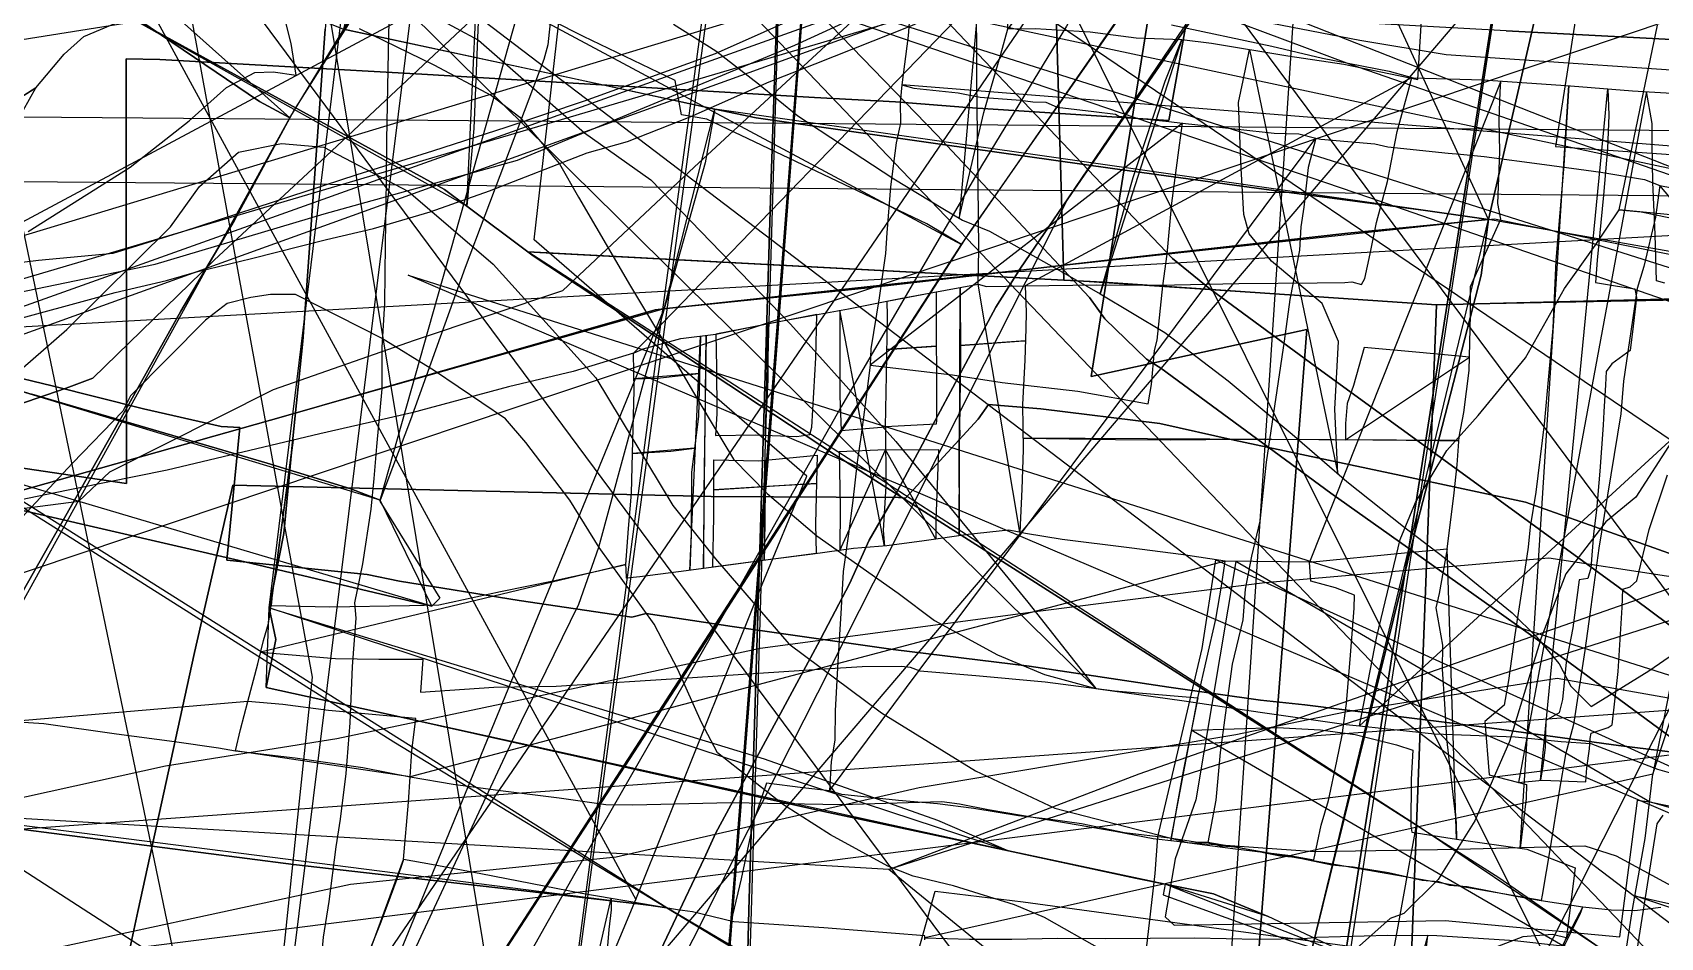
# Model space of a CAD drawing. Extents: x -6790 to 12600, y -1098 to 2171.
# Drawn here: x 294.5 to 389.1, y 369 to 421.6 of the extents above; entities that cross this region are included whole.
import ezdxf

# ---------------------------------------------------------------- set-up
doc = ezdxf.new("R2010")
doc.units = 0

msp = doc.modelspace()

# ---------------------------------------------------------------- linework, layer by layer
for points in [[(230.488, 672.093), (432.275, 268.144)], [(291.654, 548.335), (311.75, 543.988), (330.99, 539.686), (330.072, 536.113), (324.905, 518.004), (317.522, 492.123), (306.423, 452.814), (301.429, 434.863), (310.719, 384.163), (309.102, 368.806), (305.894, 341.149), (303.601, 322.414), (301.341, 302.998), (295.527, 254.346), (282.987, 256.267)], [(291.455, 533.019), (312.41, 522.907), (338.953, 510.468), (354.924, 503.035), (357.032, 502.518), (353.996, 496.972), (349.128, 487.122), (346.405, 481.902), (338.82, 466.32), (340.039, 465.028), (340.057, 464.377), (337.07, 459.218), (333.709, 453.578), (327.608, 444.992), (323.89, 439.632), (321.46, 437.091), (317.425, 429.913), (315.648, 426.922), (312.705, 421.968), (309.661, 417.151), (309.415, 416.693), (307.662, 417.635), (293.069, 427.53)], [(254.097, 277.969), (460.985, 520.298)], [(290.99, 319.109), (309.432, 325.584), (309.817, 326.487), (320.031, 348.439), (321.557, 352.096), (329.543, 371.225), (336.751, 389.212), (339.49, 395.847), (323.634, 409.592), (326.339, 433.545), (329.493, 464.004), (330.948, 476.489), (315.84, 481.476), (286.979, 491.182)], [(285.034, 397.054), (296.416, 400.956), (297.952, 401.539), (305.017, 408.405), (311.56, 414.472), (321.544, 423.856), (329.377, 431.382), (330.467, 432.412), (337.763, 438.294), (344.475, 443.685), (360.522, 456.392), (368.262, 462.688), (375.678, 468.673), (379.759, 472.182), (385.296, 476.661), (391.829, 481.8), (397.553, 486.317), (398.834, 486.84), (408.565, 489.689), (412.459, 487.897), (420.726, 484.384), (422.376, 483.682), (426.005, 481.357), (242.4, 383.085)], [(512.84, 472.042), (254.35, 395.641)], [(328.4, 321.904), (304.379, 467.244)], [(464.573, 466.659), (371.639, 381.334), (371.639, 381.334), (372.65, 386.53), (374.012, 392.159), (374.899, 394.324), (376.717, 397.346), (378.532, 399.366), (381.295, 402.726), (383.567, 406.758), (385.341, 409.252), (386.743, 411.334), (388.167, 418.168), (388.972, 422.075)], [(513.199, 463.829), (255.061, 377.205)], [(382.181, 423.972), (379.149, 410.782), (379.498, 410.817), (391.687, 408.348), (401.11, 406.887), (403.768, 418.927), (409.422, 444.517)], [(382.181, 423.972), (379.149, 410.782), (379.498, 410.817), (391.687, 408.348), (401.11, 406.887), (403.768, 418.927), (409.422, 444.517)], [(331.504, 267.921), (334.014, 305.872), (335.549, 347.26), (335.554, 347.407), (336.126, 370.602), (337.409, 413.159), (338.413, 442.404)], [(287.24, 438.483), (311.218, 433.538), (339.734, 427.717), (352.286, 424.97), (371.657, 421.195), (376.673, 420.361), (394.891, 419.129), (418.318, 418.066), (444.141, 417.853), (475.94, 416.947), (527.274, 415.938), (571.826, 413.941), (607.243, 413.317), (652.636, 411.505), (688.641, 410.354), (736.192, 409.18), (161.979, 414.081)], [(325.79, 433.76), (324.426, 420.936), (324.199, 420.087), (319.608, 407.976), (316.445, 399.127), (314.68, 394.46), (314.651, 394.383), (318.148, 388.757), (317.676, 388.293), (317.676, 388.293), (306.467, 390.948), (291.275, 394.457)], [(325.79, 433.76), (324.426, 420.936), (324.199, 420.087), (319.608, 407.976), (316.445, 399.127), (314.68, 394.46), (312.96, 395.111), (308.108, 396.605), (294.406, 400.618)], [(325.79, 433.76), (489.468, 262.504)], [(417.413, 429.513), (407.772, 400.864), (404.273, 391.043), (398.367, 373.729), (390.797, 355.262), (388.663, 350.056), (372.054, 350.536), (339.663, 351.451), (321.557, 352.096), (321.557, 352.096), (329.543, 371.225), (336.751, 389.212), (339.49, 395.847), (323.634, 409.592), (326.339, 433.545)], [(363.927, 431.486), (348.893, 409.964), (348.484, 409.316), (347.469, 407.712), (332.629, 384.698), (310.045, 349.994), (308.814, 348.101), (308.577, 347.738), (307.154, 345.718), (299.974, 333.632), (290.15, 317.092)], [(334.257, 272.999), (414.154, 430.664)], [(497.311, 390.815), (317.602, 429.112)], [(489.79, 271.269), (493.875, 335.058), (494.26, 339.111), (491.92, 339.648), (455.318, 348.685), (432.982, 354.266), (422.3, 356.865), (418.739, 358.023), (406.857, 363.328), (402.106, 365.414), (401.214, 366.878), (396.12, 375.93), (394.476, 377.346), (390.901, 379.819), (383.808, 385.024), (379.361, 388.213), (369.981, 394.862), (360.086, 402.126), (359.257, 402.641), (356.826, 405), (355.939, 406.244), (347.06, 415.696), (334.116, 429.05)], [(489.79, 271.269), (493.875, 335.058), (494.26, 339.111), (491.92, 339.648), (455.318, 348.685), (432.982, 354.266), (422.3, 356.865), (418.739, 358.023), (406.857, 363.328), (402.106, 365.414), (401.214, 366.878), (396.12, 375.93), (394.476, 377.346), (390.901, 379.819), (383.808, 385.024), (379.361, 388.213), (369.981, 394.862), (360.086, 402.126), (359.257, 402.641), (356.826, 405), (355.939, 406.244), (347.06, 415.696), (334.116, 429.05)], [(334.116, 429.05), (347.06, 415.696), (355.939, 406.244), (356.826, 405), (359.257, 402.641), (360.086, 402.126), (369.981, 394.862), (379.361, 388.213), (383.808, 385.024), (390.901, 379.819), (394.476, 377.346), (396.12, 375.93), (401.214, 366.878), (402.106, 365.414), (406.857, 363.328), (418.739, 358.023), (422.3, 356.865), (432.982, 354.266), (455.318, 348.685), (491.92, 339.648), (494.26, 339.111), (493.875, 335.058), (489.79, 271.269)], [(366.034, 428.443), (354.672, 411.98), (354.672, 411.98), (351.915, 407.939), (350.484, 405.67), (344.616, 394.711), (343.125, 392.121), (341.971, 389.586), (340.12, 386.031), (337.951, 382.035), (334.194, 375.112), (333.523, 373.606), (329.919, 366.021), (325.027, 355.261), (319.887, 344.26), (316.111, 336.313), (315.904, 335.403), (309.563, 337.427), (298.131, 341.546), (297.165, 341.855), (288.282, 344.692)], [(301.86, 265.299), (301.578, 279.549), (301.225, 302.804), (301.559, 304.072), (304.558, 310.582), (304.558, 310.582), (315.106, 333.407), (315.904, 335.403), (316.111, 336.313), (319.887, 344.26), (325.027, 355.261), (329.919, 366.021), (333.523, 373.606), (334.194, 375.112), (337.951, 382.035), (340.12, 386.031), (341.971, 389.586), (343.125, 392.121), (344.616, 394.711), (350.484, 405.67), (351.915, 407.939), (354.672, 411.98), (366.034, 428.443)], [(293.911, 389.169), (299.775, 399.557), (303.085, 405.45), (306.184, 410.686), (309.415, 416.693), (307.662, 417.635), (293.069, 427.53)], [(294.382, 335.908), (294.669, 335.745), (296.265, 335.294), (297.953, 335.166), (298.836, 334.899), (300.25, 334.727), (300.612, 334.771), (301.165, 335.007), (301.795, 335.578), (302.348, 336.195), (303.353, 336.786), (304.163, 336.926), (304.78, 336.901), (306.999, 336.285), (307.823, 336.055), (308.572, 335.94), (309.432, 335.536), (290.898, 424.61)], [(292.331, 404.643), (299.251, 406.535), (302.235, 407.23), (303.986, 407.721), (307.188, 408.5), (311.549, 409.603), (314.285, 410.246), (317.59, 411.228), (321.026, 412.435), (326.718, 414.647), (329.061, 415.316), (332.714, 416.749), (337.306, 418.772), (339.969, 419.83), (345.607, 422.046), (348.322, 423.283), (349.374, 423.596), (349.679, 424.198), (225.241, 379.354)], [(321.544, 423.856), (311.56, 414.472), (305.017, 408.405), (297.952, 401.539), (296.416, 400.956), (285.034, 397.054)], [(294.188, 410.071), (300.132, 413.825), (303.554, 416.512), (305.742, 418.454), (307.376, 419.32), (308.453, 419.369), (309.793, 419.173), (309.499, 421.004), (308.846, 423.616)], [(345.558, 423.772), (345.393, 421.464), (345.017, 418.608), (344.925, 417.576), (344.934, 416.376), (344.686, 415.227), (344.36, 412.681), (344.149, 410.007), (344.066, 408.805), (343.69, 406.221), (343.221, 403.243), (343.175, 402.303), (342.918, 400.313), (342.661, 398.253), (342.412, 396.667), (342.164, 394.438), (341.907, 392.487), (341.613, 390.298), (341.493, 388.189), (341.301, 385.05), (341.145, 382.206), (341.117, 380.491), (340.905, 379.261), (340.813, 377.544), (339.265, 377.72), (337.151, 377.986), (336.397, 375.791), (335.669, 372.432), (335.162, 370.314), (334.96, 368.835)], [(250.683, 402.142), (465.833, 414.059), (465.833, 414.059), (465.443, 419.073), (442.492, 418.823), (419.964, 418.557), (418.757, 418.557), (418.181, 418.762), (416.9, 419.802), (414.486, 419.783), (405.164, 420.34), (392.387, 421.102), (380.168, 421.752), (365.387, 422.569), (361.654, 422.717), (360.547, 416.532), (348.811, 417.294), (344.651, 417.609), (339.934, 417.869), (317.093, 419.225), (301.847, 420.079), (299.907, 420.112), (299.927, 395.429), (285.483, 397.559)], [(285.483, 397.559), (299.927, 395.429), (299.907, 420.112), (301.847, 420.079), (317.093, 419.225), (339.934, 417.869), (344.651, 417.609), (348.811, 417.294), (360.547, 416.532), (361.654, 422.717)], [(285.483, 397.559), (299.927, 395.429), (299.907, 420.112), (301.847, 420.079), (317.093, 419.225), (339.934, 417.869), (344.651, 417.609), (348.811, 417.294), (360.547, 416.532), (361.654, 422.717)], [(307.361, 422.929), (440.919, 243.017)], [(311.239, 367.553), (311.375, 369.036), (311.702, 371.115), (312.112, 374.285), (312.364, 375.907), (312.698, 378.562), (312.926, 381.505), (313.056, 384.774), (313.268, 387.593), (313.207, 388.47), (313.663, 390.746), (314.157, 393.923), (314.317, 395.709), (314.483, 397.57), (314.783, 400.923), (314.788, 403.321), (314.94, 405.913), (314.986, 409.326), (315.036, 413.033), (315.067, 415.382), (315.184, 421.56), (315.208, 422.823)], [(363.551, 422.611), (371.044, 419.817), (399.522, 409.982), (400.324, 409.705), (415.141, 404.633), (417.437, 403.654), (434.789, 398.635), (473.604, 386.981), (487.01, 383.269), (528.985, 371.644)], [(393.692, 357.475), (381.542, 363.108), (372.82, 367.192), (366.334, 370.229), (363.14, 371.562), (360.343, 372.125), (358.607, 372.474), (351.222, 374.049), (340.483, 376.339), (315.995, 381.809), (308.036, 383.558), (308.597, 386.347), (308.211, 388.191), (309.069, 392.52), (309.583, 397.834), (310.183, 403.706), (311.469, 421.837)], [(313.442, 421.883), (317.787, 419.777), (321.155, 417.977), (322.804, 416.721), (325.109, 414.005), (326.204, 412.079), (329.227, 406.898), (331.089, 403.797), (332.89, 400.719), (333.935, 398.989), (335.225, 396.834), (337.19, 394.834), (340.08, 392.369), (344.803, 389.051), (346.91, 387.452), (350.591, 385.454), (353.319, 384.311), (356.307, 383.495), (361.443, 382.773), (365.852, 382.12), (370.871, 381.399), (371.639, 381.334), (376.008, 380.859), (380.695, 380.696), (383.373, 380.418), (385.104, 380.304), (388.982, 378.799), (390.729, 378.293)], [(331.74, 422.134), (334.204, 420.585), (336.673, 418.659), (338.977, 416.793), (341.515, 415.143), (344.544, 413.129), (347.394, 411.42), (348.546, 410.741), (350.124, 410.097), (354.366, 407.709), (356.555, 406.455), (360.314, 404.205), (363.992, 401.392), (367.724, 398.284), (370.895, 395.54), (374.195, 392.922), (376.563, 391.119), (380.521, 387.889), (381.933, 386.506), (383.244, 384.937), (383.927, 383.627), (385.109, 382.446), (388.468, 384.531), (393.573, 388.039)], [(392.549, 385.048), (386.682, 389.407), (378.68, 395.24), (369.443, 401.948), (362.926, 406.738), (360.764, 408.51), (347.965, 421.967)], [(392.549, 385.048), (386.682, 389.407), (378.68, 395.24), (369.443, 401.948), (362.926, 406.738), (360.764, 408.51), (347.965, 421.967)], [(360.697, 422.091), (366.538, 420.863), (369.482, 420.156), (373.356, 419.402), (374.763, 419.019), (378.83, 418.892), (383.908, 418.554), (387.526, 418.259), (392.728, 417.945)], [(380.168, 421.752), (392.387, 421.102)], [(380.168, 421.752), (392.387, 421.102), (405.164, 420.34), (414.486, 419.783), (416.9, 419.802), (418.181, 418.762), (418.757, 418.557), (419.964, 418.557), (442.492, 418.823), (465.443, 419.073), (465.833, 414.059), (476.96, 412.289), (486.067, 411.098), (486.107, 411.424), (486.229, 412.393), (486.683, 413.601), (499.991, 412.743), (502.66, 412.402), (503.667, 412.274), (504.28, 412.175), (505.48, 411.982), (515.599, 411.723), (523.378, 411.467)], [(400.235, 414.195), (345.017, 418.608), (345.017, 418.608), (345.72, 418.412), (348.299, 418.134), (349.577, 417.882), (351.911, 417.717), (352.647, 417.619), (353.393, 417.589), (354.061, 417.308), (356.189, 417.047), (357.453, 416.892), (357.644, 416.79), (360.546, 416.468), (361.35, 416.379), (364.561, 416.023), (366.677, 415.789), (368.106, 415.75), (369.103, 415.508), (369.398, 415.436), (372.53, 415.168), (373.291, 414.991), (376.794, 414.639), (377.52, 414.566), (378.889, 414.429), (382.398, 413.964), (385.677, 413.53), (388.213, 413.101), (389.1, 412.755), (391.197, 412.348)], [(736.592, 413.093), (161.133, 417.801)], [(389.406, 407.079), (388.923, 407.204), (388.832, 409.91), (388.709, 412.949), (388.67, 415.161), (388.671, 416.359), (388.332, 418.21), (380.89, 378.039), (380.89, 378.039), (382.257, 378.176), (384.804, 378.078), (384.857, 378.882), (385.026, 379.996), (385.056, 380.581), (385.109, 380.909), (386.108, 381.232), (386.333, 381.381), (386.676, 384.488), (386.923, 388.209), (386.951, 389.278), (387.385, 389.415), (387.776, 389.753), (388.497, 392.75), (389.55, 395.918)], [(290.555, 399.267), (296.448, 404.377), (302.472, 410.352), (304.164, 412.699), (306.426, 414.683), (308.941, 415.19), (311.388, 414.983), (316.327, 412.399), (321.254, 408.167), (327.209, 401.569), (331.695, 394.146), (334.188, 391.031), (338.441, 386.104), (343.842, 382.09), (349.296, 378.713), (353.913, 376.545), (361.651, 374.534), (369.014, 374.026), (377.361, 374.162), (384.747, 374.346), (386.57, 373.77), (393.002, 370.279)], [(413.477, 383.789), (389.1, 412.755), (389.1, 412.755), (388.863, 410.906), (388.175, 408.037), (387.798, 406.751), (387, 401.363), (386.839, 399.475), (385.87, 393.565), (385.557, 391.653), (384.976, 387.402), (384.745, 385.716), (384.083, 381.411), (383.627, 379.665), (383.252, 377.523), (382.73, 374.227), (382.259, 371.488), (382.199, 371.164), (384.628, 370.792), (386.274, 370.626), (387.662, 370.578), (389.174, 370.771)], [(396.278, 360.785), (382.035, 362.229), (372.956, 363.164), (367.743, 363.65), (367.743, 363.65), (368.683, 367.628), (374.846, 392.491), (378.719, 407.528), (379.149, 410.782), (379.498, 410.817), (391.687, 408.348)], [(396.278, 360.785), (382.035, 362.229), (372.956, 363.164), (367.743, 363.65), (367.743, 363.65), (368.683, 367.628), (374.846, 392.491), (378.719, 407.528), (379.149, 410.782), (379.498, 410.817), (391.687, 408.348)], [(735.991, 407.209), (237.181, 371.221)], [(356.679, 368.275), (353.324, 370.181), (351.575, 370.907), (348.028, 372.029), (345.674, 372.593), (344.201, 373.173), (340.866, 374.98), (338.13, 376.729), (334.289, 379.762), (333.362, 381.521), (331.987, 384.602), (330.61, 387.238), (327.406, 391.7), (325.699, 394.448), (323.153, 397.802), (321.968, 399.177), (317.842, 401.973), (314.757, 403.868), (309.755, 406.404), (308.285, 406.404), (307.147, 406.238), (305.772, 405.883), (304.511, 404.911), (300.148, 400.527), (299.698, 399.626), (296.775, 396.611), (291.157, 390.592)], [(393.941, 404.281), (387.711, 394.627), (385.967, 393.192), (383.647, 390.171), (382.208, 386.438), (380.367, 380.423), (378.345, 375.808), (376.219, 372.399), (374.223, 370.416), (373.432, 370.131), (369.508, 366.64)], [(346.347, 368.878), (346.361, 369.119), (340.483, 369.573), (335.248, 369.922), (332.838, 370.504), (331.972, 370.626), (329.825, 370.993), (326.407, 371.575), (320.52, 372.714), (317.66, 373.267), (316.023, 373.551), (316.325, 376.892), (316.418, 378.367), (316.506, 379.872), (316.741, 381.748), (311.667, 382.227), (309.016, 382.564), (306.969, 382.739), (307.561, 384.927), (307.879, 386.284), (308.168, 387.272), (308.342, 388.325), (311.753, 388.247), (316.379, 388.327), (318.084, 388.366), (321.669, 389.143), (324.742, 389.75), (327.196, 390.302), (328.967, 390.701), (329.114, 392.811), (329.299, 394.861), (329.355, 397.174), (329.448, 400.831), (329.402, 402.991), (325.905, 401.942), (322.147, 401.048), (316.517, 399.538), (311.167, 398.314), (302.281, 396.189), (295.275, 394.783), (290.126, 393.721)], [(292.706, 401.799), (295.603, 401.094), (300.9, 399.766), (305.428, 398.737), (306.502, 398.67), (305.752, 390.966), (313.92, 390.124), (315.796, 389.739), (322.749, 388.608), (329.317, 387.646), (330.147, 387.85), (335.139, 387.104), (344.509, 385.769), (352.425, 384.795), (360.556, 383.58), (365.873, 382.822), (368.459, 382.557), (370.925, 382.233), (378.912, 381.258), (386.707, 380.188), (398.616, 378.72)], [(398.616, 378.72), (386.707, 380.188), (378.912, 381.258), (370.925, 382.233), (368.459, 382.557), (365.873, 382.822), (360.556, 383.58), (352.425, 384.795), (344.509, 385.769), (335.139, 387.104), (330.147, 387.85), (329.317, 387.646), (322.749, 388.608), (315.796, 389.739), (313.92, 390.124), (305.752, 390.966), (306.502, 398.67), (305.428, 398.737), (300.9, 399.766), (295.603, 401.094), (292.706, 401.799)], [(294.406, 400.618), (308.108, 396.605), (312.96, 395.111), (314.68, 394.46), (314.68, 394.46), (314.651, 394.383), (318.148, 388.757), (317.676, 388.293), (306.467, 390.948), (291.275, 394.457)], [(392.185, 390.451), (381.296, 394.343), (374.04, 395.89), (364.339, 397.931), (360.023, 398.918), (353.104, 399.757), (350.064, 400.007), (349.453, 399.154), (345.221, 394.575), (344.829, 394.6), (333.924, 394.663), (306.103, 395.317), (303.867, 385.594), (300.577, 370.533), (300.113, 368.36), (300.113, 368.36), (297.75, 357.287), (297.141, 356.051), (270.409, 358.615)], [(283.811, 400.395), (315.477, 380.388), (331.348, 370.75), (330.174, 370.907), (309.632, 373.258), (288.047, 376.059)], [(502.197, 393.775), (300.113, 368.36), (300.113, 368.36), (300.577, 370.533), (303.867, 385.594), (306.103, 395.317), (333.924, 394.663), (344.829, 394.6), (345.221, 394.575), (349.453, 399.154), (350.064, 400.007), (353.104, 399.757), (360.023, 398.918), (364.339, 397.931), (374.04, 395.89), (381.296, 394.343), (392.185, 390.451)], [(392.185, 390.451), (381.296, 394.343), (374.04, 395.89), (364.339, 397.931), (360.023, 398.918), (353.104, 399.757), (350.064, 400.007), (349.453, 399.154), (345.221, 394.575), (344.829, 394.6), (333.924, 394.663), (306.103, 395.317), (303.867, 385.594), (300.577, 370.533), (300.113, 368.36), (300.113, 368.36), (319.311, 366.925), (341.172, 365.339), (345.048, 364.921), (346.963, 371.707), (352.08, 371.084), (364.308, 369.416), (382.75, 366.951), (393.723, 365.376)], [(440.824, 277.962), (261.51, 393.847)], [(290.129, 376.344), (302.178, 378.998), (312.157, 380.59), (323.562, 382.986), (336.786, 385.845), (353.082, 388.022), (366.14, 389.667), (382.648, 391.1), (410.037, 386.907), (431.588, 384.147), (458.552, 380.325), (493.426, 375.176), (519.488, 369.072), (533.979, 366.153), (545.126, 360.685), (559.298, 356.173), (85.187, 301.129)], [(290.129, 376.344), (302.178, 378.998), (312.157, 380.59), (323.562, 382.986), (336.786, 385.845), (353.082, 388.022), (366.14, 389.667), (382.648, 391.1), (410.037, 386.907), (431.588, 384.147), (458.552, 380.325), (493.426, 375.176), (519.488, 369.072), (533.979, 366.153), (545.126, 360.685), (559.298, 356.173), (85.187, 301.129)], [(359.256, 368.353), (359.751, 372.746), (359.901, 374.868), (362.483, 385.83), (363.277, 390.983), (406.403, 371.379)], [(288.367, 340.876), (302.604, 338.565), (305.633, 338.146), (305.633, 338.146), (306.121, 338.079), (316.706, 336.705), (328.01, 334.91), (340.249, 333.132), (353.935, 331.168), (365.148, 329.466), (369.943, 348.002), (344.036, 363.045), (331.348, 370.75), (330.174, 370.907), (309.632, 373.258), (288.047, 376.059)], [(389.276, 376.123), (388.926, 375.629), (387.626, 367.426)], [(477.862, 269.752), (476.734, 273.591), (475.233, 277.584), (474.966, 277.783), (432.007, 309.596), (429.822, 311.214), (369.943, 348.002), (374.588, 366.034), (374.958, 375.543), (379.736, 372.502), (386.968, 367.479), (426.764, 339.839), (461.957, 314.974), (496.294, 291.089), (497.452, 290.13), (497.792, 289.849), (499.866, 285.837), (506.739, 271.556), (507.451, 269.023)], [(345.048, 364.921), (346.963, 371.707), (352.08, 371.084), (364.308, 369.416), (382.75, 366.951)], [(383.285, 368.004), (384.479, 370.366), (384.628, 370.792), (356.265, 316.844)], [(365.655, 278.066), (375.613, 369.145), (375.613, 369.145), (374.65, 365.659)], [(383.74, 368.983), (382.866, 369.195), (381.144, 369.054), (379.114, 368.275)]]:
    msp.add_lwpolyline(points)
for points in [[(512.136, 280.615), (448.563, 287.803), (344.256, 372.979), (267.002, 377.504), (237.609, 399.76), (235.722, 401.947), (199.06, 461.44), (175.363, 499.307), (159.143, 525.878), (153.972, 622.113), (242.746, 662.943), (450.741, 620.082), (468.205, 616.512), (512.824, 619.789), (512.136, 280.615)], [(79.554, 608.243), (82.482, 284.447), (81.901, 110.821), (776.199, 114.155), (808.139, 114.286), (79.554, 608.243)], [(97.67, 591.945), (792.056, 585.549), (784.52, 85.891), (784.405, 69.632), (97.67, 591.945)], [(420.131, 526.142), (405.092, 529.137), (328.57, 544.384), (327.291, 528.451), (324.828, 497.239), (323.895, 489.695), (321.756, 477.365), (315.499, 443.043), (318.057, 441.921), (333.097, 435.714), (359.278, 424.445), (363.551, 422.611), (371.044, 419.817), (399.522, 409.982), (420.131, 526.142)], [(330.99, 539.686), (330.072, 536.113), (324.905, 518.004), (317.522, 492.123), (306.423, 452.814), (301.429, 434.863), (310.719, 384.163), (309.102, 368.806), (305.894, 341.149), (303.601, 322.414), (301.341, 302.998), (295.527, 254.346), (330.99, 539.686)], [(295.527, 254.346), (325.474, 246.499), (330.264, 307.703), (337.697, 402.668), (342.788, 469.345), (347.399, 528.45), (337.535, 538.183), (330.99, 539.686), (330.072, 536.113), (324.905, 518.004), (317.522, 492.123), (306.423, 452.814), (301.429, 434.863), (310.719, 384.163), (309.102, 368.806), (305.894, 341.149), (303.601, 322.414), (301.341, 302.998), (295.527, 254.346)], [(353.954, 238.892), (353.386, 239.154), (325.474, 246.499), (330.264, 307.703), (337.697, 402.668), (342.788, 469.345), (347.399, 528.45), (354.912, 536.397), (356.504, 535.273), (369.693, 526.693), (378.592, 520.979), (373.609, 510.357), (373.366, 509.528), (367.968, 476.811), (356.031, 401.643), (368.571, 404.377), (356.052, 242.287), (355.592, 238.063), (353.954, 238.892)], [(347.399, 528.45), (342.788, 469.345), (337.697, 402.668), (330.264, 307.703), (325.474, 246.499), (347.399, 528.45)], [(355.592, 238.063), (356.052, 242.287), (368.571, 404.377), (356.031, 401.643), (367.968, 476.811), (373.366, 509.528), (373.609, 510.357), (381.159, 511.387), (397.795, 513.466), (398.751, 513.71), (391.511, 469.141), (383.04, 415.021), (407.69, 413.307), (407.268, 412.304), (390.693, 287.5), (383.337, 231.771), (382.191, 224.755), (355.592, 238.063)], [(398.751, 513.71), (391.511, 469.141), (383.04, 415.021), (407.69, 413.307), (398.751, 513.71)], [(407.69, 413.307), (416.095, 442.872), (416.174, 443.148), (416.933, 443.231), (417.011, 443.957), (416.625, 444.118), (431.613, 467.319), (444.791, 486.593), (412.586, 505.444), (398.751, 513.71), (391.511, 469.141), (383.04, 415.021), (407.69, 413.307)], [(280.672, 512.967), (311.567, 512.369), (311.056, 509.301), (324.863, 511.375), (325.087, 511.321), (324.959, 510.784), (323.726, 489.933), (321.461, 449.017), (320.125, 416.057), (319.722, 411.548), (318.421, 412.523), (297.166, 424.181), (296.475, 445.512), (295.628, 473.452), (288.733, 476.367), (288.967, 496.288), (280.674, 499.964), (280.672, 512.967)], [(373.609, 510.357), (373.366, 509.528), (367.968, 476.811), (356.031, 401.643), (368.571, 404.377), (356.052, 242.287), (355.592, 238.063), (373.609, 510.357)], [(329.543, 371.225), (336.751, 389.212), (339.49, 395.847), (323.634, 409.592), (326.339, 433.545), (329.493, 464.004), (330.948, 476.489), (315.84, 481.476), (286.979, 491.182), (261.787, 499.708), (258.891, 500.822), (329.543, 371.225)], [(236.667, 481.579), (248.799, 477.594), (250.902, 476.913), (261.041, 472.121), (264.774, 470.239), (268.744, 468.182), (276.574, 464.054), (277.934, 463.248), (273.6, 457.87), (273.141, 456.857), (272.081, 453.757), (271.37, 451.037), (276.748, 449.534), (286, 446.197), (288.879, 445.532), (285.874, 434.761), (285.312, 432.681), (293.069, 427.53), (307.662, 417.635), (309.415, 416.693), (236.667, 481.579)], [(242.4, 383.085), (253.558, 383.72), (260.464, 384.046), (271.221, 387.517), (285.777, 392.803), (293.096, 393.874), (297.136, 394.388), (298.943, 396.106), (308.472, 400.882), (316.663, 403.761), (325.299, 406.639), (332.931, 413.825), (345.919, 425.832), (358.283, 437.258), (364.955, 442.19), (378.144, 450.603), (393.208, 460.311), (414.009, 473.716), (426.005, 481.357), (242.4, 383.085)], [(254.734, 448.175), (232.365, 462.44), (214.101, 473.89), (211.389, 446.437), (215.912, 443.507), (248.115, 423.34), (256.841, 417.731), (283.811, 400.395), (315.477, 380.388), (331.348, 370.75), (344.036, 363.045), (369.943, 348.002), (374.588, 366.034), (374.958, 375.543), (341.091, 397.098), (323.568, 408.667), (323.255, 408.902), (319.722, 411.548), (318.421, 412.523), (297.166, 424.181), (295.157, 425.282), (256.735, 446.355), (254.734, 448.175)], [(330.772, 468.14), (330.883, 467.635), (333.246, 451.545), (335.397, 436.899), (335.727, 434.655), (339.027, 431.19), (347.965, 421.967), (360.764, 408.51), (362.926, 406.738), (369.443, 401.948), (378.68, 395.24), (386.682, 389.407), (392.549, 385.048), (330.772, 468.14)], [(272.17, 359.763), (272.56, 379.096), (273.672, 408.306), (275.583, 445.364), (275.978, 455.084), (276.414, 465.821), (280.947, 464.298), (301.935, 456.266), (318.943, 449.5), (333.616, 443.976), (338.413, 442.404), (337.409, 413.159), (336.126, 370.602), (335.554, 347.407), (335.549, 347.26), (319.638, 350.461), (289.434, 356.343), (274.381, 359.308), (272.17, 359.763)], [(351.175, 421.852), (352.769, 421.885), (355.966, 421.696), (358.648, 421.332), (361.305, 421.235), (363.021, 421.037), (367.477, 420.291), (370.729, 419.811), (375.039, 418.919), (375.275, 423.012), (375.604, 425.865), (376.466, 429.091), (376.714, 430.328), (378.213, 437.838), (379.908, 443.881), (380.403, 446.189), (380.609, 448.148), (380.623, 449.742), (380.251, 455.877), (379.841, 459.406), (351.175, 421.852)], [(379.149, 410.782), (382.181, 423.972), (386.197, 440.589), (383.528, 441.126), (362.532, 446.831), (362.245, 444.073), (345.709, 447.986), (342.067, 448.429), (341.564, 448.958), (340.531, 448.15), (339.513, 448.296), (323.751, 452.898), (320.562, 453.691), (318.959, 447.248), (314.64, 429.884), (312.535, 421.846), (325.232, 419.121), (334.143, 417.194), (336.54, 416.676), (347.238, 415.148), (357.273, 413.734), (366.08, 412.544), (375.335, 411.317), (379.149, 410.782)], [(379.149, 410.782), (382.181, 423.972), (386.197, 440.589), (383.528, 441.126), (362.532, 446.831), (362.245, 444.073), (345.709, 447.986), (342.067, 448.429), (341.564, 448.958), (340.531, 448.15), (339.513, 448.296), (323.751, 452.898), (320.562, 453.691), (318.959, 447.248), (314.64, 429.884), (312.535, 421.846), (325.232, 419.121), (334.143, 417.194), (336.54, 416.676), (347.238, 415.148), (357.273, 413.734), (366.08, 412.544), (375.335, 411.317), (379.149, 410.782)], [(315.648, 426.922), (317.425, 429.913), (321.46, 437.091), (323.89, 439.632), (327.608, 444.992), (333.709, 453.578), (337.06, 451.497), (349.515, 444.711), (366.508, 435.295), (363.927, 431.486), (348.893, 409.964), (348.484, 409.316), (346.468, 410.519), (333.666, 416.605), (332.209, 416.851), (331.84, 418.861), (326.508, 421.425), (315.648, 426.922)], [(321.62, 333.341), (281.809, 340.382), (272.076, 342.696), (272.238, 343.181), (275.269, 367.113), (279.772, 401.1), (280.736, 408.297), (282.736, 423.224), (286.51, 452.1), (286.475, 452.543), (287.183, 452.514), (298.383, 452.049), (323.652, 450.63), (337.384, 450.036), (336.703, 446.857), (330.678, 402.383), (321.62, 333.341)], [(348.352, 410.855), (349.78, 416.988), (350.779, 420.392), (351.175, 421.852), (351.297, 426.798), (351.517, 430.518), (351.408, 432.441), (351.654, 438.656), (351.614, 442.715), (351.969, 447.496), (352.092, 449.447), (351.884, 450.905), (348.352, 410.855)], [(337.384, 450.036), (336.703, 446.857), (330.678, 402.383), (321.62, 333.341), (337.384, 450.036)], [(383.134, 446.654), (345.927, 449.666), (337.384, 450.036), (336.703, 446.857), (330.678, 402.383), (321.62, 333.341), (336.581, 330.826), (363.107, 326.37), (364.655, 326.091), (367.489, 346.386), (371.65, 373.467), (383.134, 446.654)], [(321.461, 449.017), (320.125, 416.057), (319.722, 411.548), (321.461, 449.017)], [(354.436, 407.245), (354.141, 417.373), (353.328, 445.845), (326.298, 448.355), (321.461, 449.017), (320.125, 416.057), (319.722, 411.548), (323.255, 408.902), (325.024, 408.794), (354.436, 407.245)], [(378.199, 446.69), (377.734, 445.638), (366.034, 428.443), (354.672, 411.98), (378.199, 446.69)], [(362.532, 446.831), (383.528, 441.126), (386.197, 440.589), (382.181, 423.972), (379.149, 410.782), (362.532, 446.831)], [(362.532, 446.831), (383.528, 441.126), (386.197, 440.589), (382.181, 423.972), (379.149, 410.782), (362.532, 446.831)], [(383.134, 446.654), (371.65, 373.467), (367.489, 346.386), (364.655, 326.091), (383.134, 446.654)], [(408.911, 318.17), (406.63, 313.323), (364.655, 326.091), (367.489, 346.386), (371.65, 373.467), (383.134, 446.654), (399.61, 445.801), (401.593, 445.467), (414.162, 444.151), (416.417, 443.822), (417.732, 443.629), (438.867, 443.144), (440.6, 442.932), (442.334, 442.721), (459.516, 441.026), (459.115, 439.213), (453.692, 414.719), (446.202, 381.408), (439.505, 351.388), (430.868, 311.449), (408.911, 318.17)], [(353.328, 445.845), (354.141, 417.373), (354.436, 407.245), (353.328, 445.845)], [(353.328, 445.845), (372.764, 444.596), (397.761, 442.847), (406.917, 442.217), (407.683, 440.284), (408.374, 438.903), (408.639, 435.307), (409.021, 430.126), (408.584, 430.187), (406.635, 405.916), (402.791, 406.281), (402.481, 406.305), (401.019, 406.421), (376.11, 405.814), (356.724, 407.125), (354.436, 407.245), (354.141, 417.373), (353.328, 445.845)], [(315.499, 443.043), (318.057, 441.921), (333.097, 435.714), (359.278, 424.445), (363.551, 422.611), (371.044, 419.817), (399.522, 409.982), (315.499, 443.043)], [(335.549, 347.26), (335.554, 347.407), (336.126, 370.602), (337.409, 413.159), (338.413, 442.404), (335.549, 347.26)], [(364.997, 441.02), (364.931, 440.155), (354.598, 422.019), (349.643, 413.886), (341.517, 399.925), (335.499, 389.271), (325.998, 372.741), (317.882, 358.362), (314.889, 353.058), (311.851, 348.727), (306.869, 346.543), (298.629, 342.875), (297.165, 341.855), (364.997, 441.02)], [(366.508, 435.295), (363.927, 431.486), (348.893, 409.964), (348.484, 409.316), (366.508, 435.295)], [(325.79, 433.76), (324.426, 420.936), (324.199, 420.087), (319.608, 407.976), (316.445, 399.127), (314.68, 394.46), (325.79, 433.76)], [(166.502, 433.148), (176.808, 428.058), (192.057, 420.019), (199.3, 416.048), (203.77, 413.997), (224.606, 409.238), (241.94, 405.407), (259.681, 401.267), (276.281, 397.92), (291.275, 394.457), (306.467, 390.948), (317.676, 388.293), (166.502, 433.148)], [(274.164, 422.1), (280.042, 433.519), (289.235, 430.231), (296.597, 427.752), (304.927, 424.948), (312.535, 421.846), (325.232, 419.121), (334.143, 417.194), (333.569, 414.061), (331.189, 405.58), (330.675, 405.528), (309.041, 399.317), (263.435, 386.435), (263.111, 386.328), (267.664, 401.021), (272.662, 416.739), (274.164, 422.1)], [(274.164, 422.1), (280.042, 433.519), (289.235, 430.231), (296.597, 427.752), (304.927, 424.948), (312.535, 421.846), (325.232, 419.121), (334.143, 417.194), (333.569, 414.061), (331.189, 405.58), (330.675, 405.528), (309.041, 399.317), (263.435, 386.435), (263.111, 386.328), (267.664, 401.021), (272.662, 416.739), (274.164, 422.1)], [(313.591, 432.059), (312.969, 430.109), (311.897, 426.423), (311.469, 421.837), (310.183, 403.706), (309.583, 397.834), (309.069, 392.52), (308.211, 388.191), (313.591, 432.059)], [(313.591, 432.059), (372.227, 412.052), (398.998, 402.78), (436.809, 391.586), (498.667, 373.267), (548.18, 358.001), (560.587, 353.876), (313.591, 432.059)], [(315.648, 426.922), (312.705, 421.968), (309.661, 417.151), (309.415, 416.693), (306.184, 410.686), (303.085, 405.45), (299.775, 399.557), (293.911, 389.169), (280.662, 364.641), (279.448, 362.394), (289.132, 357.511), (302.98, 350.886), (308.814, 348.101), (310.045, 349.994), (332.629, 384.698), (347.469, 407.712), (348.484, 409.316), (346.468, 410.519), (333.666, 416.605), (332.209, 416.851), (331.84, 418.861), (326.508, 421.425), (315.648, 426.922)], [(315.648, 426.922), (312.705, 421.968), (309.661, 417.151), (309.415, 416.693), (315.648, 426.922)], [(348.484, 409.316), (346.468, 410.519), (333.666, 416.605), (332.209, 416.851), (331.84, 418.861), (326.508, 421.425), (315.648, 426.922), (348.484, 409.316)], [(344.256, 372.979), (358.815, 378.541), (482.885, 421.912), (512.929, 426.736), (344.256, 372.979)], [(286.853, 407.686), (289.829, 407.813), (294.796, 408.411), (299.136, 408.821), (303.203, 410.066), (307.462, 411.48), (313.339, 413.398), (317.728, 414.762), (322.067, 416.164), (326.554, 417.679), (334.17, 420.433), (339.848, 422.954), (344.219, 424.818), (344.718, 425.218), (286.853, 407.686)], [(225.745, 381.367), (231.796, 386.185), (237.584, 390.631), (240.56, 392.654), (248.042, 396.331), (254.941, 399.3), (259.552, 400.24), (269.33, 401.886), (280.726, 404.345), (290.594, 405.909), (301.578, 408.179), (311.422, 411.107), (322.665, 414.227), (338.801, 420.905), (347.091, 424.73), (225.745, 381.367)], [(272.393, 417.812), (274.327, 417.18), (278.281, 415.688), (280.879, 414.638), (283.664, 413.481), (285.446, 412.635), (287.278, 411.55), (288.711, 410.475), (289.819, 411.919), (291.813, 414.09), (293.531, 416.455), (294.634, 418.426), (296.285, 420.379), (297.433, 421.414), (300.351, 422.628), (302.805, 423.375), (307.26, 423.709), (308.846, 423.616), (272.393, 417.812)], [(297.166, 424.181), (318.421, 412.523), (319.722, 411.548), (297.166, 424.181)], [(315.196, 424.02), (320.394, 421.195), (326.565, 415.811), (330.417, 413.085), (338.537, 404.685), (344.674, 397.87), (352.352, 388.512), (356.307, 383.495), (315.196, 424.02)], [(329.402, 402.991), (329.976, 403.25), (332.158, 403.854), (334.202, 404.1), (337.643, 404.807), (341.912, 405.587), (344.921, 406.183), (349.467, 407.012), (349.492, 409.047), (349.433, 414.685), (349.407, 417.134), (349.384, 418.989), (349.384, 421.097), (349.338, 423.235), (349.279, 423.567), (329.402, 402.991)], [(312.535, 421.846), (325.232, 419.121), (334.143, 417.194), (312.535, 421.846)], [(312.535, 421.846), (325.232, 419.121), (334.143, 417.194), (312.535, 421.846)], [(356.555, 406.455), (358.466, 413.215), (360.332, 418.816), (361.305, 421.235), (356.555, 406.455)], [(370.378, 395.987), (370.197, 399.744), (370.424, 403.684), (369.477, 405.887), (366.525, 408.353), (365.227, 409.935), (364.907, 411.055), (364.757, 413.735), (364.592, 417.577), (364.871, 418.864), (365.249, 420.664), (370.378, 395.987)], [(352.201, 406.923), (356.346, 406.975), (359.939, 406.957), (364.628, 407.045), (369.173, 407.084), (370.786, 407.118), (371.2, 407.152), (371.764, 406.985), (371.942, 407.344), (372.253, 408.767), (372.631, 410.604), (373.269, 412.981), (373.831, 415.897), (374.464, 418.208), (374.69, 419.039), (352.201, 406.923)], [(368.723, 390.84), (374.251, 391.395), (376.737, 391.619), (377.124, 394.703), (377.321, 396.503), (377.436, 398.135), (377.713, 399.558), (378.022, 401.984), (378.089, 405.22), (378.098, 406.873), (379.405, 409.796), (379.852, 410.795), (379.687, 411.707), (379.793, 414.718), (379.756, 416.591), (379.821, 418.169), (379.864, 418.823), (368.723, 390.84)], [(383.825, 418.56), (383.524, 413.941), (383.065, 408.395), (382.882, 404.454), (382.385, 398.865), (381.897, 394.922), (381.558, 392.901), (381.451, 391.719), (381.091, 389.26), (380.677, 386.618), (380.311, 383.955), (380.062, 382.524), (378.933, 381.569), (379.19, 378.469), (381.348, 377.923), (381.334, 377.1), (380.989, 374.215), (383.825, 418.56)], [(256.841, 417.731), (283.811, 400.395), (315.477, 380.388), (331.348, 370.75), (256.841, 417.731)], [(285.499, 412.603), (288.948, 414.865), (294.634, 418.426), (285.499, 412.603)], [(386.092, 418.376), (386.15, 416.837), (386.069, 414.909), (385.835, 412.191), (385.47, 408.412), (385.365, 407.114), (386.538, 406.921), (387.655, 406.733), (387.75, 406.24), (387.557, 404.566), (387.383, 403.16), (386.324, 402.381), (385.996, 401.929), (385.947, 401.161), (385.846, 399.579), (385.805, 398.81), (385.614, 396.136), (385.427, 393.871), (385.242, 392.483), (385.095, 390.499), (384.919, 389.894), (384.41, 389.818), (384.041, 387.022), (383.668, 385.026), (383.451, 382.862), (383.244, 382.089), (382.478, 381.631), (382.441, 380.061), (382.283, 378.864), (382.176, 378.168), (386.092, 418.376)], [(309.415, 416.693), (306.184, 410.686), (303.085, 405.45), (299.775, 399.557), (293.911, 389.169), (280.662, 364.641), (309.415, 416.693)], [(334.143, 417.194), (333.569, 414.061), (331.189, 405.58), (334.143, 417.194)], [(334.143, 417.194), (333.569, 414.061), (331.189, 405.58), (331.313, 405.592), (343.037, 406.804), (357.313, 408.45), (370.951, 409.981), (379.149, 410.782), (375.335, 411.317), (366.08, 412.544), (357.273, 413.734), (347.238, 415.148), (336.54, 416.676), (334.143, 417.194)], [(334.143, 417.194), (333.569, 414.061), (331.189, 405.58), (334.143, 417.194)], [(334.143, 417.194), (333.569, 414.061), (331.189, 405.58), (331.313, 405.592), (343.037, 406.804), (357.313, 408.45), (370.951, 409.981), (379.149, 410.782), (375.335, 411.317), (366.08, 412.544), (357.273, 413.734), (347.238, 415.148), (336.54, 416.676), (334.143, 417.194)], [(334.143, 417.194), (336.54, 416.676), (347.238, 415.148), (357.273, 413.734), (366.08, 412.544), (375.335, 411.317), (379.149, 410.782), (334.143, 417.194)], [(334.143, 417.194), (336.54, 416.676), (347.238, 415.148), (357.273, 413.734), (366.08, 412.544), (375.335, 411.317), (379.149, 410.782), (334.143, 417.194)], [(343.175, 402.303), (347.974, 401.743), (350.857, 401.3), (355.25, 400.799), (359.355, 400.051), (359.532, 401.18), (359.72, 403.151), (359.861, 403.748), (360.207, 406.913), (360.445, 408.762), (360.715, 411.719), (360.951, 413.484), (361.166, 415.098), (361.35, 416.379), (343.175, 402.303)], [(369.103, 415.508), (368.648, 413.796), (368.397, 411.496), (368.223, 410.346), (368.145, 408.991), (367.577, 406.123), (367.262, 403.697), (366.479, 398.491), (366.205, 396.666), (365.832, 393.234), (365.365, 391.192), (364.997, 389.273), (364.845, 387.483), (364.226, 384.909), (363.821, 381.942), (363.525, 379.768), (363.275, 377.01), (362.819, 374.539), (362.227, 374.547), (360.589, 374.802), (357.972, 375.101), (355.459, 375.625), (353.52, 375.906), (351.811, 376.084), (349.208, 376.524), (347.089, 376.793), (344.826, 376.99), (341.523, 377.331), (340.813, 377.544), (369.103, 415.508)], [(354.672, 411.98), (351.915, 407.939), (350.484, 405.67), (344.616, 394.711), (343.125, 392.121), (341.971, 389.586), (340.12, 386.031), (337.951, 382.035), (334.194, 375.112), (333.523, 373.606), (329.919, 366.021), (325.027, 355.261), (319.887, 344.26), (316.111, 336.313), (315.904, 335.403), (354.672, 411.98)], [(386.743, 411.334), (388.021, 411.222), (392.1, 410.379), (395.072, 409.881), (400.236, 409.3), (406.664, 408.457), (410.725, 407.972), (417.347, 407.571), (420.858, 407.682), (426.304, 407.491), (386.743, 411.334)], [(310.865, 356.05), (321.933, 357.527), (330.261, 358.74), (345.221, 360.704), (358.944, 362.448), (367.743, 363.65), (368.683, 367.628), (374.846, 392.491), (378.719, 407.528), (379.149, 410.782), (370.951, 409.981), (357.313, 408.45), (343.037, 406.804), (331.313, 405.592), (331.189, 405.58), (330.133, 401.818), (327.375, 391.704), (326.219, 388.379), (322.868, 381.578), (317.817, 370.733), (313.232, 360.922), (310.865, 356.05)], [(310.865, 356.05), (321.933, 357.527), (330.261, 358.74), (345.221, 360.704), (358.944, 362.448), (367.743, 363.65), (368.683, 367.628), (374.846, 392.491), (378.719, 407.528), (379.149, 410.782), (370.951, 409.981), (357.313, 408.45), (343.037, 406.804), (331.313, 405.592), (331.189, 405.58), (330.133, 401.818), (327.375, 391.704), (326.219, 388.379), (322.868, 381.578), (317.817, 370.733), (313.232, 360.922), (310.865, 356.05)], [(331.189, 405.58), (331.313, 405.592), (343.037, 406.804), (357.313, 408.45), (370.951, 409.981), (379.149, 410.782), (331.189, 405.58)], [(331.189, 405.58), (331.313, 405.592), (343.037, 406.804), (357.313, 408.45), (370.951, 409.981), (379.149, 410.782), (331.189, 405.58)], [(379.149, 410.782), (378.719, 407.528), (374.846, 392.491), (368.683, 367.628), (367.743, 363.65), (379.149, 410.782)], [(379.149, 410.782), (378.719, 407.528), (374.846, 392.491), (368.683, 367.628), (367.743, 363.65), (379.149, 410.782)], [(379.149, 410.782), (379.498, 410.817), (391.687, 408.348), (401.11, 406.887), (379.149, 410.782)], [(379.149, 410.782), (379.498, 410.817), (391.687, 408.348), (401.11, 406.887), (379.149, 410.782)], [(348.484, 409.316), (347.469, 407.712), (332.629, 384.698), (310.045, 349.994), (308.814, 348.101), (348.484, 409.316)], [(269.401, 408.15), (279.545, 405.169), (294.406, 400.618), (308.108, 396.605), (312.96, 395.111), (314.68, 394.46), (269.401, 408.15)], [(323.255, 408.902), (325.024, 408.794), (354.436, 407.245), (323.255, 408.902)], [(323.255, 408.902), (323.568, 408.667), (341.091, 397.098), (374.958, 375.543), (323.255, 408.902)], [(376.11, 405.814), (356.724, 407.125), (354.436, 407.245), (325.024, 408.794), (323.255, 408.902), (323.568, 408.667), (341.091, 397.098), (374.958, 375.543), (376.11, 405.814)], [(316.302, 407.544), (416.39, 375.807), (479.655, 357.376), (576.346, 329.834), (647.951, 315.328), (667.93, 308.073), (719.94, 267.67), (744.83, 251.933), (814.363, 195.123), (316.302, 407.544)], [(354.436, 407.245), (356.724, 407.125), (376.11, 405.814), (354.436, 407.245)], [(347.01, 406.564), (347.038, 399.13), (347.022, 398.864), (344.075, 398.709), (344.129, 401.736), (344.183, 405.159), (344.157, 406.032), (347.01, 406.564)], [(348.415, 406.821), (348.431, 402.767), (348.381, 398.615), (348.382, 398.46), (348.397, 398.23), (348.336, 397.985), (348.349, 392.375), (348.415, 406.821)], [(349.467, 407.012), (349.947, 406.885), (352.201, 406.923), (352.241, 405.392), (352.227, 404.441), (352.163, 402.598), (352.033, 400.005), (352.073, 397.385), (351.99, 395.081), (351.875, 392.58), (349.467, 407.012)], [(398.799, 368.918), (400.144, 385.279), (400.275, 387.172), (401.532, 405.347), (402.481, 406.305), (401.019, 406.421), (376.11, 405.814), (374.958, 375.543), (379.736, 372.502), (386.968, 367.479), (390.813, 367.837), (398.799, 368.918)], [(376.11, 405.814), (401.019, 406.421), (402.481, 406.305), (376.11, 405.814)], [(243.919, 331.763), (248.018, 342.91), (253.865, 357.511), (255.367, 361.963), (258.52, 371.19), (263.111, 386.328), (263.435, 386.435), (309.041, 399.317), (330.675, 405.528), (331.189, 405.58), (330.133, 401.818), (327.375, 391.704), (326.219, 388.379), (322.868, 381.578), (317.817, 370.733), (313.232, 360.922), (310.865, 356.05), (303.092, 353.288), (294.024, 349.973), (281.271, 345.398), (270.875, 341.551), (254.703, 335.614), (243.919, 331.763)], [(243.919, 331.763), (248.018, 342.91), (253.865, 357.511), (255.367, 361.963), (258.52, 371.19), (263.111, 386.328), (263.435, 386.435), (309.041, 399.317), (330.675, 405.528), (331.189, 405.58), (330.133, 401.818), (327.375, 391.704), (326.219, 388.379), (322.868, 381.578), (317.817, 370.733), (313.232, 360.922), (310.865, 356.05), (303.092, 353.288), (294.024, 349.973), (281.271, 345.398), (270.875, 341.551), (254.703, 335.614), (243.919, 331.763)], [(263.111, 386.328), (263.435, 386.435), (309.041, 399.317), (330.675, 405.528), (331.189, 405.58), (263.111, 386.328)], [(263.111, 386.328), (263.435, 386.435), (309.041, 399.317), (330.675, 405.528), (331.189, 405.58), (263.111, 386.328)], [(331.189, 405.58), (330.133, 401.818), (327.375, 391.704), (326.219, 388.379), (322.868, 381.578), (317.817, 370.733), (313.232, 360.922), (310.865, 356.05), (331.189, 405.58)], [(331.189, 405.58), (330.133, 401.818), (327.375, 391.704), (326.219, 388.379), (322.868, 381.578), (317.817, 370.733), (313.232, 360.922), (310.865, 356.05), (331.189, 405.58)], [(341.415, 405.496), (341.405, 400.497), (341.488, 398.509), (344.075, 398.709), (344.078, 395.272), (343.933, 392.685), (344.007, 391.783), (341.415, 405.496)], [(334.202, 404.1), (334.245, 402.187), (334.261, 399.496), (334.174, 398.218), (336.531, 398.246), (338.91, 398.157), (339.669, 398.268), (339.788, 398.687), (340.023, 402.736), (340.076, 405.252), (334.202, 404.1)], [(337.239, 404.724), (337.217, 401.472), (337.112, 399.043), (337.082, 398.225), (337.239, 404.724)], [(333.307, 403.992), (333.182, 399.323), (332.777, 396.087), (332.76, 392.459), (332.687, 390.365), (333.307, 403.992)], [(333.645, 404.033), (333.509, 394.974), (333.481, 390.473), (333.645, 404.033)], [(344.152, 403.215), (346.481, 403.359), (347.022, 403.408), (344.152, 403.215)], [(348.429, 403.454), (352.097, 403.722), (352.202, 403.719), (348.429, 403.454)], [(378.038, 402.764), (375.126, 403.029), (371.916, 403.32), (371.281, 401.123), (370.926, 400.07), (370.834, 398.909), (370.828, 397.962), (378.038, 402.764)], [(329.434, 401.504), (330.81, 401.539), (333.21, 401.82), (333.249, 401.819), (329.434, 401.504)], [(309.618, 397.943), (309.189, 394.76), (308.738, 391.415), (308.429, 389.334), (308.342, 388.325), (309.618, 397.943)], [(352.063, 398.057), (357.447, 397.976), (360.625, 397.958), (364.786, 397.995), (369.281, 397.97), (372.405, 397.953), (376.268, 397.912), (377.421, 397.922), (352.063, 398.057)], [(329.355, 397.174), (331.582, 397.295), (332.949, 397.466), (329.355, 397.174)], [(334.033, 390.549), (334.075, 393.506), (334.077, 396.794), (336.677, 396.737), (340.093, 397.061), (339.994, 393.081), (340.028, 391.344), (334.033, 390.549)], [(337.083, 396.776), (337.025, 391.772), (337.007, 390.943), (337.083, 396.776)], [(344.076, 397.377), (341.372, 397.266), (341.433, 394.031), (341.403, 391.527), (344.076, 397.377)], [(344.076, 397.377), (347.154, 397.402), (346.993, 393.287), (346.998, 392.188), (344.076, 397.377)], [(334.076, 395.057), (337.9, 395.311), (340.052, 395.421), (334.076, 395.057)], [(314.68, 394.46), (314.651, 394.383), (318.148, 388.757), (317.676, 388.293), (314.68, 394.46)], [(393.758, 394.033), (393.651, 391.8), (393.604, 391.396), (391.612, 389.159), (391.045, 388.404), (390.353, 387.834), (390.059, 386.301), (389.848, 384.319), (389.327, 381.631), (388.888, 379.527), (388.708, 378.515), (393.758, 394.033)], [(307.72, 385.606), (312.071, 385.245), (314.597, 385.199), (317.149, 385.198), (317.026, 383.288), (321.282, 383.567), (324.908, 383.636), (332.844, 384.136), (340.525, 384.651), (342.702, 384.774), (345.009, 384.791), (345.499, 384.739), (346.074, 384.528), (349.321, 384.246), (353.354, 383.891), (357.389, 383.365), (359.95, 383.155), (362.238, 382.949), (363.283, 387.531), (363.628, 389.573), (363.817, 390.9), (361.394, 391.273), (358.242, 391.678), (354.337, 392.159), (352.206, 392.506), (351.544, 392.654), (351.225, 392.715), (348.868, 392.446), (346.308, 392.093), (344.151, 391.795), (342.207, 391.634), (339.833, 391.319), (337.386, 390.992), (335.382, 390.733), (332.026, 390.275), (329.786, 389.998), (329.001, 389.915), (328.981, 390.429), (328.967, 390.701), (307.72, 385.606)], [(376.737, 391.619), (376.282, 389.03), (376.282, 389.03), (376.081, 388.191), (376.461, 386.01), (376.443, 384.619), (376.577, 382.599), (376.701, 380.591), (377.094, 377.154), (377.258, 375.687), (377.28, 374.743), (376.737, 391.619)], [(316.418, 378.367), (318.919, 377.939), (321.664, 377.575), (325.08, 377.146), (327.803, 376.755), (329.367, 376.74), (335.078, 376.86), (341.481, 376.746), (347.34, 376.923), (348.373, 376.799), (350.033, 376.453), (353.01, 375.95), (357.432, 375.196), (359.634, 374.773), (361.008, 374.612), (364.266, 374.201), (367.469, 373.804), (368.988, 373.538), (369.411, 375.556), (369.839, 376.981), (370.311, 379.269), (370.63, 380.788), (370.891, 382.621), (371.109, 385.434), (371.338, 388.171), (371.355, 388.929), (370.239, 389.357), (368.802, 389.748), (368.723, 390.84), (363.817, 390.9), (316.418, 378.367)], [(364.441, 390.892), (362.113, 377.022), (360.922, 373.595), (360.333, 370.211), (360.868, 369.725), (376.631, 370.013), (386.775, 369.063), (387.77, 376.682), (387.812, 377.004), (388.512, 376.914), (364.441, 390.892)], [(308.211, 388.191), (308.597, 386.347), (308.036, 383.558), (308.211, 388.191)], [(308.211, 388.191), (337.009, 379.415), (347.093, 375.84), (351.222, 374.049), (308.211, 388.191)], [(207.825, 386.506), (212.019, 385.691), (240.271, 382.258), (267.509, 378.724), (288.047, 376.059), (309.632, 373.258), (330.174, 370.907), (331.348, 370.75), (207.825, 386.506)], [(90.869, 291.694), (104.988, 298.063), (138.482, 313.191), (175.638, 326.992), (192.783, 334.476), (219.853, 344.774), (235.884, 350.453), (247.243, 354.859), (258.708, 360.061), (271.394, 363.829), (292.467, 367.704), (312.956, 372.11), (328.402, 373.702), (346.025, 377.736), (364.444, 380.815), (370.813, 382.142), (383.128, 384.106), (406.855, 379.913), (443.799, 374.233), (474.532, 369.244), (488.97, 366.855), (506.481, 363.824), (90.869, 291.694)], [(90.869, 291.694), (104.988, 298.063), (138.482, 313.191), (175.638, 326.992), (192.783, 334.476), (219.853, 344.774), (235.884, 350.453), (247.243, 354.859), (258.708, 360.061), (271.394, 363.829), (292.467, 367.704), (312.956, 372.11), (328.402, 373.702), (346.025, 377.736), (364.444, 380.815), (370.813, 382.142), (383.128, 384.106), (406.855, 379.913), (443.799, 374.233), (474.532, 369.244), (488.97, 366.855), (506.481, 363.824), (90.869, 291.694)], [(308.036, 383.558), (315.995, 381.809), (340.483, 376.339), (351.222, 374.049), (308.036, 383.558)], [(293.316, 381.575), (295.102, 381.466), (299.332, 380.856), (302.712, 380.406), (305.272, 380.038), (306.254, 379.881), (306.545, 381.113), (306.969, 382.739), (293.316, 381.575)], [(362.238, 382.949), (361.374, 378.691), (361.01, 376.647), (360.67, 374.652), (362.238, 382.949)], [(361.856, 381.067), (366.844, 381.223), (369.377, 381.091), (370.648, 380.91), (371.395, 380.821), (373.791, 380.22), (374.748, 379.908), (374.647, 378.226), (374.627, 375.493), (374.682, 375.137), (377.291, 374.744), (381.379, 374.159), (384.185, 373.061), (383.677, 369.058), (383.462, 368.525), (361.856, 381.067)], [(306.254, 379.881), (309.737, 379.459), (313.655, 378.898), (316.418, 378.367), (306.254, 379.881)], [(346.354, 368.999), (348.954, 368.92), (351.411, 368.929), (354.074, 368.984), (356.886, 368.959), (362.043, 368.991), (365.726, 368.924), (368.417, 368.959), (369.158, 369.039), (373.283, 369.157), (376.135, 369.142), (380.679, 368.85), (383.619, 368.507), (387.13, 368.151), (387.537, 370.761), (388.249, 374.77), (388.708, 378.515), (346.354, 368.999)], [(388.512, 376.914), (391.753, 376.25), (393.815, 375.639), (395.77, 374.831), (398.331, 373.761), (400.056, 373.07), (400.845, 372.835), (402.735, 372.59), (404.736, 372.222), (405.634, 372.023), (406.586, 371.719), (388.512, 376.914)], [(374.958, 375.543), (374.588, 366.034), (369.943, 348.002), (374.958, 375.543)], [(374.958, 375.543), (379.736, 372.502), (386.968, 367.479), (374.958, 375.543)], [(351.222, 374.049), (358.607, 372.474), (360.343, 372.125), (351.222, 374.049)], [(362.819, 374.539), (363.56, 374.34), (364.488, 374.289), (366.241, 373.927), (367.019, 373.767), (367.925, 373.681), (370.026, 373.247), (371.268, 373.122), (373.327, 372.789), (375.278, 372.354), (376.238, 372.266), (376.875, 372.063), (377.897, 371.984), (380.755, 371.426), (382.199, 371.164), (362.819, 374.539)], [(316.023, 373.551), (315.647, 372.406), (315.054, 370.845), (314.703, 369.915), (314.047, 368.257), (313.066, 365.568), (312.102, 363.106), (311.884, 362.41), (311.83, 362.091), (316.023, 373.551)], [(328.116, 371.284), (328.105, 370.635), (327.982, 369.479), (327.812, 367.577), (327.634, 365.718), (327.387, 363.732), (327.197, 363.101), (326.27, 361.091), (325.563, 359.575), (325.267, 358.908), (328.116, 371.284)], [(345.048, 364.921), (346.963, 371.707), (352.08, 371.084), (364.308, 369.416), (382.75, 366.951), (393.723, 365.376), (406.164, 363.836), (411.479, 363.12), (426.133, 363.162), (428.497, 363.013), (345.048, 364.921)], [(360.343, 372.125), (360.216, 371.49), (367.509, 368.858), (372.82, 367.192), (360.343, 372.125)], [(360.343, 372.125), (363.14, 371.562), (366.334, 370.229), (360.343, 372.125)], [(387.656, 371.432), (390.826, 370.732), (391.939, 370.557), (392.609, 369.487), (395.162, 368.749), (397.864, 367.851), (400.995, 366.924), (403.062, 366.305), (404.583, 365.827), (387.656, 371.432)], [(331.348, 370.75), (344.036, 363.045), (369.943, 348.002), (331.348, 370.75)]]:
    msp.add_lwpolyline(points, close=True)

doc.saveas('drawing.dxf')
